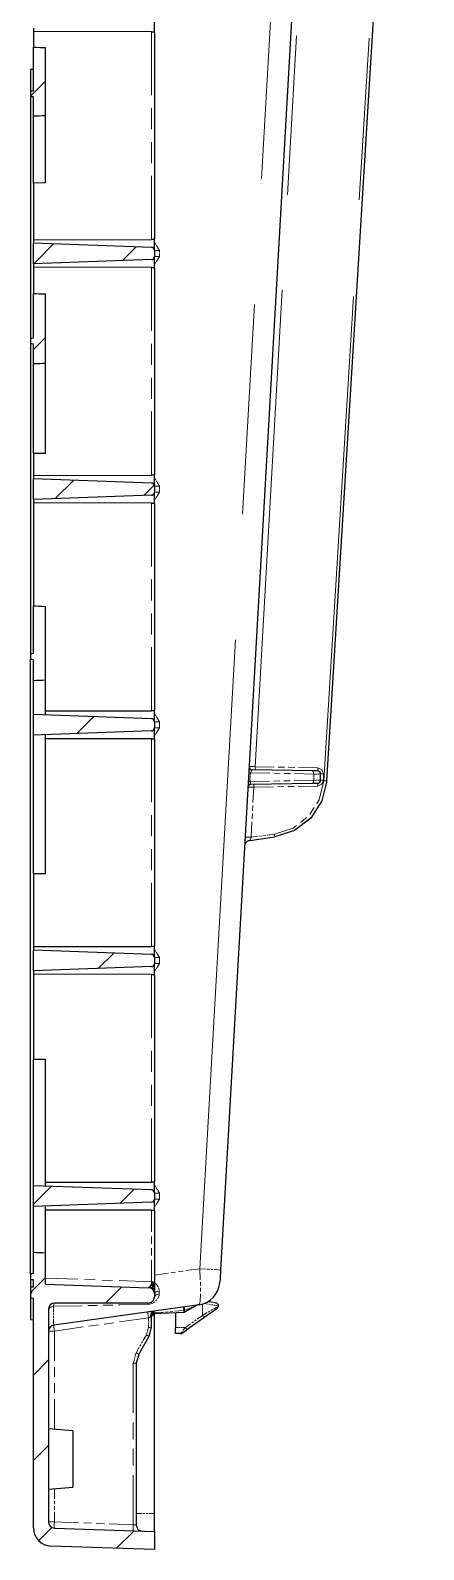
# Model space of a CAD drawing. Header units: millimetres. Extents: x 0 to 1989, y -338 to 950.
# Drawn here: x 1720.9 to 1786, y 172.2 to 423.6 of the extents above; entities that cross this region are included whole.
import ezdxf

# ---------------------------------------------------------------- set-up
doc = ezdxf.new("R2010")
doc.units = ezdxf.units.MM
doc.layers.add('DETAIL', color=8, linetype='Continuous')
doc.layers.add('FINE', color=9, linetype='Continuous')

msp = doc.modelspace()

# ---------------------------------------------------------------- linework, layer by layer
at = {"layer": 'DETAIL', "lineweight": 25}
for p, q in [((1769.94, 299.44), (1785.96, 561.21)), ((1769.94, 299.44), (1785.96, 561.21)), ((1740.96, 423.41), (1721.44, 423.42)), ((1721.44, 423.42), (1721.44, 420.86)), ((1741.44, 423.26), (1741.44, 389.15)), ((1721.44, 413.57), (1721.44, 420.86)), ((1723.44, 409.55), (1723.44, 420.79)), ((1721.44, 417.15), (1720.94, 417.13)), ((1720.94, 413.54), (1720.94, 412.67)), ((1721.44, 409.47), (1721.44, 412.64)), ((1723.44, 398.39), (1721.44, 398.35)), ((1721.44, 398.35), (1721.44, 388.99)), ((1721.44, 388.99), (1740.96, 389)), ((1740.96, 387.72), (1721.44, 388.41)), ((1721.44, 385.01), (1721.44, 388.41)), ((1741.44, 387.22), (1741.44, 386.19)), ((1740.96, 385.69), (1721.44, 385.01)), ((1721.44, 384.42), (1721.44, 380.09)), ((1740.96, 384.41), (1721.44, 384.42)), ((1741.44, 384.26), (1741.44, 350.15)), ((1721.44, 372.67), (1721.44, 380.09)), ((1723.44, 368.56), (1723.44, 380.01)), ((1720.94, 372.64), (1720.94, 371.75)), ((1721.44, 368.48), (1721.44, 371.72)), ((1723.44, 353.61), (1721.44, 353.58)), ((1721.44, 349.99), (1740.96, 350)), ((1740.96, 348.72), (1721.44, 349.41)), ((1721.44, 346.01), (1721.44, 349.41)), ((1741.44, 348.22), (1741.44, 347.19)), ((1740.96, 346.69), (1721.44, 346.01)), ((1721.44, 345.42), (1721.44, 328.38)), ((1740.96, 345.41), (1721.44, 345.42)), ((1741.44, 345.26), (1741.44, 311.15)), ((1721.44, 320.54), (1721.44, 328.38)), ((1723.44, 316.13), (1723.44, 328.31)), ((1720.94, 320.51), (1720.94, 319.56)), ((1721.44, 316.05), (1721.44, 319.53)), ((1740.96, 309.72), (1721.44, 310.41)), ((1721.44, 307.01), (1721.44, 310.41)), ((1723.44, 311), (1740.96, 311)), ((1740.96, 307.69), (1721.44, 307.01)), ((1741.44, 309.22), (1741.44, 308.19)), ((1740.96, 306.41), (1723.44, 306.41)), ((1741.44, 306.26), (1741.44, 272.15)), ((1767.58, 301.09), (1757.6, 301.26)), ((1768.45, 301.07), (1767.58, 301.09)), ((1757.41, 298.86), (1767.58, 299.04)), ((1767.58, 299.04), (1768.45, 299.06)), ((1757.22, 289.57), (1761.35, 290.15)), ((1723.44, 284.04), (1721.44, 284.03)), ((1721.44, 284.03), (1721.44, 271.99)), ((1721.44, 271.99), (1740.96, 272)), ((1740.96, 270.72), (1721.44, 271.41)), ((1721.44, 268.01), (1721.44, 271.41)), ((1741.44, 270.22), (1741.44, 269.19)), ((1740.96, 268.69), (1721.44, 268.01)), ((1721.44, 267.42), (1721.44, 253.38)), ((1740.96, 267.41), (1721.44, 267.42)), ((1741.44, 267.26), (1741.44, 233.15)), ((1721.44, 253.38), (1723.44, 253.37)), ((1740.96, 231.72), (1721.44, 232.41)), ((1721.44, 229.01), (1721.44, 232.41)), ((1723.44, 233), (1740.96, 233)), ((1740.96, 229.69), (1721.44, 229.01)), ((1741.44, 231.22), (1741.44, 230.19)), ((1740.96, 228.41), (1723.44, 228.41)), ((1741.44, 228.26), (1741.44, 216.53)), ((1721.44, 217.88), (1721.44, 221.36)), ((1723.44, 216.14), (1723.44, 221.28)), ((1720.94, 217.85), (1720.94, 216.9)), ((1721.44, 215.69), (1721.44, 216.87)), ((1720.94, 215.67), (1720.94, 214.78)), ((1720.94, 214.75), (1720.94, 213.87)), ((1721.44, 175.8), (1721.44, 213.84)), ((1723.44, 216.14), (1740.48, 215.55)), ((1741.44, 214.55), (1741.44, 214.01)), ((1723.94, 212.01), (1723.94, 176.78)), ((1748.83, 212.74), (1724.81, 209.37)), ((1740.44, 213.01), (1724.94, 213.01)), ((1741.44, 178.21), (1741.44, 211.22)), ((1744.94, 211.39), (1744.94, 208.95)), ((1748.43, 212.61), (1746.55, 211.53)), ((1752.02, 212.58), (1752.02, 212.49)), ((1720.94, 210.29), (1721.44, 210.26)), ((1740.94, 208.98), (1740.54, 207.48)), ((1749.62, 210.55), (1746.8, 208.57)), ((1746.07, 208.06), (1746.8, 208.57)), ((1738.44, 203.04), (1738.44, 176.28)), ((1727.94, 191.86), (1723.94, 192.21)), ((1723.94, 182.21), (1727.94, 182.56)), ((1724.91, 175.78), (1741.44, 175.21)), ((1741.44, 175.21), (1741.44, 172.21)), ((1741.44, 172.21), (1724.34, 172.8))]:
    msp.add_line(p, q, dxfattribs=at)
for points in [[(1771.68, 558.37), (1752.38, 218.48), (1752.3, 217.06), (1752.27, 216.48)], [(1741.44, 423.26), (1741.44, 423.94), (1741.44, 425.19)], [(1721.44, 424.01), (1721.44, 423.69), (1721.44, 423.42)], [(1740.96, 423.41), (1741.12, 423.4), (1741.25, 423.37), (1741.36, 423.33), (1741.43, 423.29), (1741.44, 423.26)], [(1721.44, 420.86), (1721.97, 420.84), (1722.49, 420.82), (1722.97, 420.8), (1723.44, 420.79)], [(1720.94, 417.13), (1720.94, 416.24), (1720.94, 413.59)], [(1721.44, 413.57), (1721.19, 413.56), (1720.94, 413.54)], [(1720.94, 412.67), (1720.94, 408.9), (1720.94, 403.87), (1720.94, 397.64), (1720.94, 390.29), (1720.94, 381.92), (1720.94, 372.64)], [(1721.44, 412.64), (1721.19, 412.65), (1720.94, 412.67)], [(1721.44, 409.47), (1721.91, 409.49), (1722.38, 409.51), (1722.91, 409.53), (1723.44, 409.55)], [(1721.44, 398.35), (1721.44, 404.8), (1721.44, 409.47)], [(1723.44, 398.39), (1723.44, 404.86), (1723.44, 409.55)], [(1721.44, 388.99), (1721.44, 388.72), (1721.44, 388.41)], [(1741.44, 389.15), (1741.42, 389.11), (1741.33, 389.07), (1741.2, 389.02), (1741.04, 389), (1740.96, 389)], [(1741.44, 387.22), (1741.44, 388.47), (1741.44, 389.15)], [(1721.44, 385.01), (1721.44, 384.69), (1721.44, 384.42)], [(1741.44, 384.26), (1741.44, 384.94), (1741.44, 386.19)], [(1740.96, 384.41), (1741.12, 384.4), (1741.25, 384.37), (1741.36, 384.33), (1741.43, 384.29), (1741.44, 384.26)], [(1721.44, 380.09), (1721.91, 380.07), (1722.37, 380.05), (1722.91, 380.03), (1723.44, 380.01)], [(1721.44, 372.67), (1721.19, 372.65), (1720.94, 372.64)], [(1720.94, 371.75), (1720.94, 368.19), (1720.94, 363.68), (1720.94, 358.27), (1720.94, 352.03), (1720.94, 345.04), (1720.94, 337.39), (1720.94, 329.18), (1720.94, 320.52)], [(1721.44, 371.72), (1721.19, 371.73), (1720.94, 371.75)], [(1721.44, 368.48), (1721.99, 368.5), (1722.53, 368.52), (1722.99, 368.54), (1723.44, 368.56)], [(1721.44, 353.58), (1721.44, 359.58), (1721.44, 364.57), (1721.44, 368.48)], [(1723.44, 353.61), (1723.44, 359.63), (1723.44, 364.64), (1723.44, 368.56)], [(1721.44, 353.58), (1721.44, 349.99), (1721.44, 349.72), (1721.44, 349.41)], [(1741.44, 350.15), (1741.42, 350.11), (1741.33, 350.07), (1741.2, 350.02), (1741.04, 350), (1740.96, 350)], [(1741.44, 348.22), (1741.44, 349.47), (1741.44, 350.15)], [(1741.44, 345.26), (1741.44, 345.94), (1741.44, 347.19)], [(1721.44, 346.01), (1721.44, 345.69), (1721.44, 345.42)], [(1740.96, 345.41), (1741.12, 345.4), (1741.25, 345.37), (1741.36, 345.33), (1741.43, 345.29), (1741.44, 345.26)], [(1721.44, 328.38), (1721.89, 328.37), (1722.34, 328.35), (1722.89, 328.33), (1723.44, 328.31)], [(1720.94, 320.51), (1721.19, 320.53), (1721.44, 320.54)], [(1720.94, 217.85), (1720.94, 221.96), (1720.94, 226.92), (1720.94, 232.65), (1720.94, 239.04), (1720.94, 245.97), (1720.94, 253.31), (1720.94, 260.94), (1720.94, 268.71), (1720.94, 276.48), (1720.94, 284.11), (1720.94, 291.45), (1720.94, 298.38), (1720.94, 304.77), (1720.94, 310.49), (1720.94, 315.46), (1720.94, 319.56)], [(1720.94, 319.56), (1721.19, 319.55), (1721.44, 319.53)], [(1721.44, 316.05), (1721.93, 316.07), (1722.41, 316.09), (1722.93, 316.11), (1723.44, 316.13)], [(1721.44, 310.41), (1721.44, 313.41), (1721.44, 316.05)], [(1723.44, 310.34), (1723.44, 313.42), (1723.44, 316.13)], [(1741.44, 311.15), (1741.42, 311.11), (1741.33, 311.07), (1741.2, 311.02), (1741.04, 311), (1740.96, 311)], [(1741.44, 309.22), (1741.44, 310.47), (1741.44, 311.15)], [(1721.44, 284.03), (1721.44, 292.4), (1721.44, 300.13), (1721.44, 307.01)], [(1723.44, 284.04), (1723.44, 292.43), (1723.44, 300.18), (1723.44, 307.08)], [(1741.44, 306.26), (1741.44, 306.94), (1741.44, 308.19)], [(1740.96, 306.41), (1741.12, 306.4), (1741.25, 306.37), (1741.36, 306.33), (1741.43, 306.29), (1741.44, 306.26)], [(1769.94, 299.44), (1769.16, 296.13), (1767.3, 293.27), (1764.6, 291.2), (1761.35, 290.15)], [(1757.22, 289.57), (1756.98, 289.51), (1756.77, 289.38)], [(1721.44, 271.99), (1721.44, 271.72), (1721.44, 271.41)], [(1741.44, 272.15), (1741.42, 272.11), (1741.33, 272.07), (1741.2, 272.02), (1741.04, 272), (1740.96, 272)], [(1741.44, 270.22), (1741.44, 271.47), (1741.44, 272.15)], [(1741.44, 267.26), (1741.44, 267.94), (1741.44, 269.19)], [(1721.44, 268.01), (1721.44, 267.69), (1721.44, 267.42)], [(1740.96, 267.41), (1741.12, 267.4), (1741.25, 267.37), (1741.36, 267.33), (1741.43, 267.29), (1741.44, 267.26)], [(1721.44, 232.41), (1721.44, 238.8), (1721.44, 245.84), (1721.44, 253.38)], [(1723.44, 232.34), (1723.44, 238.74), (1723.44, 245.81), (1723.44, 253.37)], [(1741.44, 233.15), (1741.42, 233.11), (1741.33, 233.07), (1741.2, 233.02), (1741.04, 233), (1740.96, 233)], [(1741.44, 231.22), (1741.44, 232.47), (1741.44, 233.15)], [(1721.44, 221.36), (1721.44, 224.88), (1721.44, 229.01)], [(1723.44, 221.28), (1723.44, 224.86), (1723.44, 229.08)], [(1741.44, 228.26), (1741.44, 228.94), (1741.44, 230.19)], [(1740.96, 228.41), (1741.07, 228.41), (1741.21, 228.39), (1741.33, 228.35), (1741.41, 228.3), (1741.44, 228.26)], [(1723.44, 221.28), (1722.95, 221.3), (1722.46, 221.32), (1721.95, 221.34), (1721.44, 221.36)], [(1721.44, 217.88), (1721.19, 217.87), (1720.94, 217.85)], [(1721.44, 216.87), (1721.19, 216.88), (1720.94, 216.9)], [(1720.94, 216.85), (1720.94, 216.24), (1720.94, 215.67)], [(1740.96, 216.53), (1740.95, 216.29), (1740.89, 216.07), (1740.73, 215.79), (1740.61, 215.65), (1740.56, 215.62), (1740.56, 215.62), (1740.56, 215.62), (1740.56, 215.61), (1740.55, 215.6), (1740.51, 215.57)], [(1741.2, 216.53), (1741.19, 216.24), (1741.16, 215.99), (1741.11, 215.8), (1741.06, 215.65), (1741.02, 215.55), (1740.99, 215.48), (1740.96, 215.43), (1740.95, 215.41)], [(1741.38, 216.53), (1741.38, 216.19), (1741.37, 215.87), (1741.36, 215.63), (1741.35, 215.41), (1741.34, 215.26), (1741.33, 215.15), (1741.32, 215.06), (1741.32, 215.03)], [(1741.44, 216.53), (1741.44, 215.81), (1741.44, 215.22), (1741.44, 214.93), (1741.44, 214.72), (1741.44, 214.59), (1741.44, 214.55)], [(1720.94, 215.67), (1721.19, 215.68), (1721.44, 215.69)], [(1720.94, 214.78), (1720.94, 214.76), (1720.94, 214.75)], [(1720.94, 214.78), (1721.08, 214.77), (1721.22, 214.76)], [(1720.94, 214.75), (1721.08, 214.75), (1721.22, 214.76)], [(1720.94, 213.87), (1721.19, 213.86), (1721.44, 213.84)], [(1720.94, 213.82), (1720.94, 211.17), (1720.94, 210.29)], [(1740.62, 215.67), (1740.8, 215.64), (1740.96, 215.59), (1741.12, 215.49), (1741.26, 215.38), (1741.39, 215.16), (1741.44, 214.91)], [(1740.85, 215.96), (1741.28, 215.84), (1741.44, 215.6)], [(1741.39, 211.55), (1741.39, 211.55), (1741.39, 211.54), (1741.38, 211.54), (1741.38, 211.54), (1741.38, 211.54), (1741.38, 211.54), (1741.37, 211.54), (1741.36, 211.53), (1741.36, 211.53), (1741.35, 211.52), (1741.33, 211.51), (1741.31, 211.5), (1741.29, 211.48), (1741.26, 211.46), (1741.22, 211.43), (1741.16, 211.39), (1741.1, 211.35), (1741.03, 211.31), (1740.96, 211.26), (1740.93, 211.24), (1740.9, 211.21), (1740.88, 211.2), (1740.87, 211.19), (1740.86, 211.19), (1740.86, 211.18), (1740.85, 211.18), (1740.85, 211.18), (1740.85, 211.18), (1740.85, 211.18)], [(1746.32, 211.46), (1741.42, 211.21), (1740.94, 210.71), (1740.94, 208.98)], [(1740.95, 210.97), (1740.95, 210.97), (1740.95, 210.98), (1740.95, 210.98), (1740.95, 210.98), (1740.95, 210.98), (1740.95, 210.98), (1740.95, 210.99), (1740.95, 210.99), (1740.95, 211), (1740.96, 211.01), (1740.96, 211.02), (1740.96, 211.03), (1740.97, 211.06), (1740.98, 211.08), (1740.99, 211.12), (1741, 211.16), (1741.02, 211.23), (1741.04, 211.3), (1741.08, 211.41), (1741.12, 211.51), (1741.22, 211.63), (1741.35, 211.69)], [(1741.36, 211.66), (1741.36, 211.66), (1741.36, 211.66), (1741.36, 211.65), (1741.36, 211.65), (1741.35, 211.65), (1741.35, 211.65), (1741.35, 211.65), (1741.34, 211.65), (1741.33, 211.64), (1741.32, 211.64), (1741.31, 211.63), (1741.29, 211.62), (1741.27, 211.61), (1741.24, 211.6), (1741.2, 211.59), (1741.16, 211.57), (1741.11, 211.56), (1741.1, 211.55), (1741.08, 211.54), (1741.07, 211.54), (1741.06, 211.54), (1741.05, 211.54), (1741.05, 211.53), (1741.05, 211.53), (1741.05, 211.53), (1741.05, 211.53)], [(1741.16, 211.2), (1741.17, 211.21), (1741.17, 211.21), (1741.17, 211.21), (1741.17, 211.21), (1741.17, 211.21), (1741.17, 211.22), (1741.17, 211.22), (1741.17, 211.22), (1741.17, 211.23), (1741.17, 211.24), (1741.18, 211.26), (1741.18, 211.27), (1741.19, 211.3), (1741.19, 211.32), (1741.2, 211.37), (1741.21, 211.41), (1741.23, 211.49), (1741.25, 211.56), (1741.29, 211.65), (1741.35, 211.69)], [(1751.81, 212.09), (1751.53, 211.88), (1750.73, 211.33), (1749.62, 210.55)], [(1750.36, 213.29), (1751.27, 213.13), (1751.61, 213.07)], [(1745.79, 207.97), (1744.94, 207.96), (1744.94, 208.25), (1744.94, 208.95)], [(1740.54, 207.48), (1738.85, 204.54), (1738.44, 203.04)], [(1727.94, 191.86), (1727.94, 191.23), (1727.94, 189.53), (1727.94, 187.21), (1727.94, 184.88), (1727.94, 183.18), (1727.94, 182.56)], [(1741.44, 175.21), (1741.44, 176.09), (1741.44, 178.21)]]:
    msp.add_lwpolyline(points, dxfattribs=at)
for points in [[(1741.44, 387.22, 0.403979), (1740.96, 387.72)], [(1740.96, 385.69, 0.403982), (1741.44, 386.19)], [(1741.44, 348.22, 0.40401), (1740.96, 348.72)], [(1740.96, 346.69, 0.403982), (1741.44, 347.19)], [(1741.44, 309.22, 0.40401), (1740.96, 309.72)], [(1740.96, 307.69, 0.403982), (1741.44, 308.19)], [(1757.11, 301.79, 0.42555), (1757.6, 301.26)], [(1768.94, 299.56), (1768.94, 300.57, 0.409071), (1768.45, 301.07)], [(1768.45, 299.06, 0.408922), (1768.94, 299.56)], [(1757.41, 298.86, 0.392527), (1756.92, 298.39)], [(1756.77, 289.39, 0.223264), (1756.36, 288.64)], [(1741.44, 270.22, 0.40401), (1740.96, 270.72)], [(1740.96, 268.69, 0.404099), (1741.44, 269.19)], [(1741.44, 231.22, 0.40401), (1740.96, 231.72)], [(1740.96, 229.69, 0.404099), (1741.44, 230.19)], [(1748.83, 212.74, 0.357824), (1752.27, 216.48)], [(1740.44, 213.01, 0.414277), (1741.44, 214.01)], [(1741.44, 214.55, 0.403979), (1740.48, 215.55)], [(1724.94, 213.01, 0.414151), (1723.94, 212.01)], [(1746.32, 211.46, 0.118284), (1746.55, 211.53)], [(1748.79, 212.74, 0.096196), (1748.43, 212.61)], [(1752.02, 212.58, 0.364112), (1751.61, 213.07)], [(1751.81, 212.09, 0.244109), (1752.02, 212.49)], [(1724.81, 209.37, 0.373865), (1723.94, 208.38)], [(1745.79, 207.97, 0.149614), (1746.07, 208.06)], [(1723.94, 176.78, 0.404107), (1724.91, 175.78)], [(1738.44, 176.28, 0.404075), (1739.41, 175.28)], [(1721.44, 175.8, 0.404054), (1724.34, 172.8)]]:
    msp.add_lwpolyline(points, format="xyb", dxfattribs=at)
at = {"layer": 'FINE', "lineweight": 9}
for p, q in [((1759.18, 399.06), (1761.15, 433.74)), ((1740.96, 412.88), (1740.96, 423.41)), ((1764.96, 422.7), (1763.46, 396.41)), ((1775.33, 395.61), (1776.97, 422.32)), ((1720.94, 412.73), (1723.44, 415.23)), ((1740.96, 407.26), (1740.96, 410.77)), ((1740.96, 401.64), (1740.96, 405.15)), ((1740.96, 389), (1740.96, 399.53)), ((1721.51, 385.01), (1724.79, 388.29)), ((1736.16, 385.52), (1738.45, 387.81)), ((1741.44, 388.58), (1741.71, 388.17)), ((1741.76, 388.08), (1741.85, 387.94)), ((1741.76, 387.22), (1741.85, 387.22)), ((1741.9, 387.86), (1741.99, 387.72)), ((1741.9, 387.22), (1741.99, 387.22)), ((1742.04, 387.64), (1742.31, 387.22)), ((1742.04, 387.22), (1742.31, 387.22)), ((1742.31, 387.22), (1742.31, 386.91)), ((1741.71, 385.25), (1741.44, 384.83)), ((1741.76, 386.19), (1741.85, 386.19)), ((1741.85, 385.47), (1741.76, 385.33)), ((1741.9, 386.19), (1741.99, 386.19)), ((1741.99, 385.69), (1741.9, 385.55)), ((1742.04, 386.19), (1742.31, 386.19)), ((1742.31, 386.19), (1742.04, 385.77)), ((1742.31, 386.84), (1742.31, 386.74)), ((1742.31, 386.67), (1742.31, 386.57)), ((1742.31, 386.51), (1742.31, 386.19)), ((1740.96, 373.88), (1740.96, 384.41)), ((1756.03, 343.56), (1758, 378.25)), ((1769.45, 299.46), (1774.35, 379.58)), ((1721.44, 370.8), (1723.44, 372.8)), ((1740.96, 368.26), (1740.96, 371.77)), ((1740.96, 362.64), (1740.96, 366.15)), ((1740.96, 350), (1740.96, 360.53)), ((1741.44, 349.58), (1741.71, 349.17)), ((1725.06, 346.13), (1728.1, 349.17)), ((1739.71, 346.65), (1741.43, 348.36)), ((1741.76, 349.08), (1741.85, 348.94)), ((1741.85, 348.22), (1741.76, 348.22)), ((1741.85, 347.19), (1741.76, 347.19)), ((1741.9, 348.86), (1741.99, 348.72)), ((1741.99, 348.22), (1741.9, 348.22)), ((1741.99, 347.19), (1741.9, 347.19)), ((1742.04, 348.64), (1742.31, 348.22)), ((1742.31, 348.22), (1742.04, 348.22)), ((1742.31, 347.19), (1742.04, 347.19)), ((1742.31, 347.19), (1742.04, 346.77)), ((1742.31, 348.22), (1742.31, 347.91)), ((1742.31, 347.84), (1742.31, 347.74)), ((1742.31, 347.68), (1742.31, 347.57)), ((1742.31, 347.51), (1742.31, 347.19)), ((1740.96, 334.88), (1740.96, 345.41)), ((1741.71, 346.25), (1741.44, 345.83)), ((1741.85, 346.47), (1741.76, 346.33)), ((1741.99, 346.69), (1741.9, 346.55)), ((1740.96, 329.26), (1740.96, 332.77)), ((1740.96, 323.64), (1740.96, 327.15)), ((1748.94, 218.7), (1754.85, 322.75)), ((1740.96, 311), (1740.96, 321.53)), ((1723.34, 316.12), (1723.44, 316.23)), ((1728.61, 307.26), (1731.41, 310.06)), ((1741.44, 310.58), (1741.71, 310.17)), ((1741.76, 310.08), (1741.85, 309.94)), ((1741.9, 309.86), (1741.99, 309.72)), ((1742.04, 309.64), (1742.31, 309.22)), ((1741.71, 307.25), (1741.44, 306.83)), ((1741.85, 309.22), (1741.76, 309.22)), ((1741.85, 308.19), (1741.76, 308.19)), ((1741.85, 307.47), (1741.76, 307.33)), ((1741.99, 309.22), (1741.9, 309.22)), ((1741.99, 308.19), (1741.9, 308.19)), ((1741.99, 307.69), (1741.9, 307.55)), ((1742.31, 309.22), (1742.04, 309.22)), ((1742.31, 308.19), (1742.04, 308.19)), ((1742.31, 308.19), (1742.04, 307.77)), ((1742.31, 309.22), (1742.31, 308.91)), ((1742.31, 308.84), (1742.31, 308.74)), ((1742.31, 308.68), (1742.31, 308.57)), ((1742.31, 308.51), (1742.31, 308.19)), ((1740.96, 295.88), (1740.96, 306.41)), ((1757.47, 301.79), (1757.57, 301.79)), ((1757.63, 301.79), (1757.73, 301.78)), ((1757.79, 301.78), (1758.09, 301.77)), ((1758.09, 301.77), (1758.09, 301.61)), ((1761.9, 301.71), (1762.95, 301.69)), ((1757.11, 299.33), (1757.08, 299.33)), ((1757.15, 299.33), (1757.12, 299.33)), ((1757.19, 300.75), (1757.16, 300.75)), ((1757.26, 299.33), (1757.17, 299.33)), ((1757.23, 300.75), (1757.2, 300.75)), ((1757.34, 300.74), (1757.25, 300.75)), ((1757.28, 299.76), (1757.26, 299.33)), ((1760.48, 299.39), (1757.26, 299.33)), ((1757.26, 299.33), (1757.3, 299.19)), ((1757.3, 299.99), (1757.29, 299.85)), ((1757.31, 300.22), (1757.3, 300.08)), ((1757.34, 300.74), (1757.31, 300.31)), ((1757.42, 300.9), (1757.34, 300.74)), ((1757.34, 300.74), (1760.54, 300.69)), ((1757.46, 300.99), (1757.43, 300.93)), ((1757.5, 301.07), (1757.48, 301.02)), ((1757.6, 301.26), (1757.52, 301.1)), ((1758.09, 301.58), (1758.09, 301.53)), ((1758.09, 301.5), (1758.09, 301.44)), ((1762.2, 299.42), (1761.13, 299.4)), ((1761.18, 300.68), (1762.24, 300.66)), ((1763.92, 299.45), (1762.84, 299.43)), ((1762.88, 300.65), (1763.95, 300.63)), ((1763.59, 301.68), (1764.65, 301.66)), ((1767.79, 299.51), (1764.56, 299.46)), ((1764.59, 300.62), (1767.79, 300.56)), ((1765.28, 301.65), (1768.45, 301.59)), ((1767.71, 300.96), (1767.58, 301.09)), ((1767.74, 300.87), (1767.73, 300.93)), ((1767.73, 299.18), (1767.74, 299.23)), ((1767.74, 299.26), (1767.75, 299.32)), ((1767.76, 300.78), (1767.75, 300.84)), ((1767.79, 300.56), (1767.76, 300.74)), ((1767.76, 299.35), (1767.79, 299.51)), ((1767.79, 300.56), (1767.79, 300.24)), ((1767.79, 300.56), (1768.14, 300.56)), ((1767.79, 300.18), (1767.79, 300.07)), ((1767.79, 300), (1767.79, 299.9)), ((1767.79, 299.83), (1767.79, 299.51)), ((1768.14, 299.52), (1767.79, 299.51)), ((1768.21, 300.56), (1768.33, 300.56)), ((1768.33, 299.53), (1768.21, 299.52)), ((1768.4, 300.56), (1768.52, 300.56)), ((1768.52, 299.53), (1768.4, 299.53)), ((1768.45, 301.59), (1768.88, 301.41)), ((1768.45, 301.59), (1768.45, 301.43)), ((1768.45, 301.4), (1768.45, 301.35)), ((1768.45, 301.32), (1768.45, 301.26)), ((1768.96, 301.37), (1769.1, 301.31)), ((1769.17, 300.59), (1769.12, 300.59)), ((1769.17, 299.57), (1769.12, 299.57)), ((1769.16, 301.25), (1769.22, 301.11)), ((1769.25, 300.59), (1769.2, 300.59)), ((1769.25, 299.57), (1769.2, 299.57)), ((1769.26, 301.02), (1769.43, 300.59)), ((1769.43, 299.57), (1769.26, 299.15)), ((1769.43, 300.59), (1769.28, 300.59)), ((1769.43, 299.57), (1769.28, 299.57)), ((1769.43, 300.59), (1769.43, 300.28)), ((1769.43, 300.22), (1769.43, 300.11)), ((1769.43, 300.05), (1769.43, 299.95)), ((1769.43, 299.89), (1769.43, 299.57)), ((1769.6, 299.45), (1769.45, 299.46)), ((1769.68, 299.45), (1769.63, 299.45)), ((1769.76, 299.44), (1769.71, 299.45)), ((1757.38, 298.4), (1757.28, 298.4)), ((1757.31, 299.16), (1757.33, 299.11)), ((1757.34, 299.08), (1757.35, 299.03)), ((1757.36, 299.01), (1757.41, 298.86)), ((1757.54, 298.39), (1757.44, 298.4)), ((1757.9, 298.39), (1757.6, 298.39)), ((1757.9, 298.65), (1757.9, 298.7)), ((1757.9, 298.57), (1757.9, 298.62)), ((1757.9, 298.39), (1757.9, 298.54)), ((1762.85, 298.48), (1761.78, 298.46)), ((1764.57, 298.51), (1763.5, 298.49)), ((1768.45, 298.57), (1765.22, 298.52)), ((1767.58, 299.04), (1767.7, 299.16)), ((1768.45, 298.83), (1768.45, 298.88)), ((1768.45, 298.75), (1768.45, 298.8)), ((1768.88, 298.76), (1768.45, 298.57)), ((1768.45, 298.57), (1768.45, 298.72)), ((1769.1, 298.86), (1768.96, 298.79)), ((1769.22, 299.06), (1769.16, 298.92)), ((1757.73, 295.34), (1757.68, 294.49)), ((1767.16, 293.92), (1767.88, 295.03)), ((1740.96, 290.26), (1740.96, 293.77)), ((1757.65, 293.98), (1757.6, 293.14)), ((1765.58, 292.55), (1766.63, 293.35)), ((1756.91, 290.11), (1756.81, 290.11)), ((1757.07, 290.1), (1756.97, 290.1)), ((1757.43, 290.09), (1757.13, 290.1)), ((1757.28, 289.73), (1757.22, 289.57)), ((1757.32, 289.81), (1757.3, 289.76)), ((1757.35, 289.9), (1757.33, 289.84)), ((1757.43, 290.09), (1757.36, 289.93)), ((1758.85, 290.29), (1759.24, 290.34)), ((1759.48, 290.37), (1759.87, 290.43)), ((1760.11, 290.46), (1761.29, 290.63)), ((1761.31, 290.48), (1761.29, 290.63)), ((1761.32, 290.41), (1761.31, 290.46)), ((1761.33, 290.33), (1761.32, 290.38)), ((1740.96, 284.64), (1740.96, 288.15)), ((1740.96, 272), (1740.96, 282.53)), ((1741.44, 271.58), (1741.71, 271.17)), ((1732.16, 268.38), (1734.72, 270.94)), ((1741.76, 271.08), (1741.85, 270.94)), ((1741.85, 270.22), (1741.76, 270.22)), ((1741.85, 269.19), (1741.76, 269.19)), ((1741.9, 270.86), (1741.99, 270.72)), ((1741.99, 270.22), (1741.9, 270.22)), ((1741.99, 269.19), (1741.9, 269.19)), ((1742.04, 270.64), (1742.31, 270.22)), ((1742.31, 270.22), (1742.04, 270.22)), ((1742.31, 269.19), (1742.04, 269.19)), ((1742.31, 269.19), (1742.04, 268.77)), ((1742.31, 270.22), (1742.31, 269.91)), ((1742.31, 269.84), (1742.31, 269.74)), ((1742.31, 269.68), (1742.31, 269.57)), ((1742.31, 269.51), (1742.31, 269.19)), ((1740.96, 256.88), (1740.96, 267.41)), ((1741.71, 268.25), (1741.44, 267.83)), ((1741.85, 268.47), (1741.76, 268.33)), ((1741.99, 268.69), (1741.9, 268.55)), ((1740.96, 251.26), (1740.96, 254.77)), ((1740.96, 245.64), (1740.96, 249.15)), ((1740.96, 233), (1740.96, 243.53)), ((1721.44, 229.38), (1724.37, 232.3)), ((1735.71, 229.51), (1738.03, 231.83)), ((1741.44, 232.58), (1741.71, 232.17)), ((1741.76, 232.08), (1741.85, 231.94)), ((1741.9, 231.86), (1741.99, 231.72)), ((1742.04, 231.64), (1742.31, 231.22)), ((1741.71, 229.25), (1741.44, 228.83)), ((1741.85, 231.22), (1741.76, 231.22)), ((1741.85, 230.19), (1741.76, 230.19)), ((1741.85, 229.47), (1741.76, 229.33)), ((1741.99, 231.22), (1741.9, 231.22)), ((1741.99, 230.19), (1741.9, 230.19)), ((1741.99, 229.69), (1741.9, 229.55)), ((1742.31, 231.22), (1742.04, 231.22)), ((1742.31, 230.19), (1742.04, 230.19)), ((1742.31, 230.19), (1742.04, 229.77)), ((1742.31, 231.22), (1742.31, 230.91)), ((1742.31, 230.84), (1742.31, 230.74)), ((1742.31, 230.68), (1742.31, 230.57)), ((1742.31, 230.51), (1742.31, 230.19)), ((1740.96, 224.78), (1740.96, 228.41)), ((1740.96, 222.83), (1740.96, 224.05)), ((1740.96, 220.89), (1740.96, 222.11)), ((1720.98, 214.77), (1723.44, 217.24)), ((1723.44, 217.14), (1728.81, 216.95)), ((1729.88, 216.91), (1731.67, 216.85)), ((1732.74, 216.81), (1734.53, 216.75)), ((1740.96, 216.53), (1741.11, 216.53)), ((1741.22, 216.53), (1741.27, 216.53)), ((1741.44, 217.65), (1743.74, 217.97)), ((1744.2, 218.04), (1744.96, 218.14)), ((1745.42, 218.21), (1746.19, 218.31)), ((1746.65, 218.38), (1748.94, 218.7)), ((1749.04, 216.87), (1748.94, 218.7)), ((1748.94, 218.7), (1749.99, 218.64)), ((1750.2, 218.62), (1750.56, 218.6)), ((1750.77, 218.59), (1751.12, 218.57)), ((1733.36, 213.01), (1736.05, 215.7)), ((1741.63, 214.78), (1741.44, 214.55)), ((1741.62, 214.27), (1741.44, 214.01)), ((1741.9, 214.43), (1741.8, 214.39)), ((1741.91, 214.91), (1741.81, 214.88)), ((1741.89, 215.95), (1741.99, 215.81)), ((1742.25, 214.54), (1741.96, 214.45)), ((1742.26, 215), (1741.97, 214.92)), ((1742.16, 215.49), (1742.26, 215)), ((1742.26, 214.68), (1742.25, 214.54)), ((1742.26, 215), (1742.26, 214.86)), ((1742.26, 214.83), (1742.26, 214.78)), ((1742.26, 214.76), (1742.26, 214.71)), ((1749.08, 214.91), (1749.07, 215.52)), ((1724.13, 212.25), (1723.94, 212.01)), ((1724.41, 212.38), (1724.31, 212.35)), ((1724.76, 212.48), (1724.47, 212.39)), ((1724.76, 212.48), (1724.75, 211.52)), ((1724.75, 211.33), (1724.75, 211.02)), ((1724.76, 212.48), (1724.79, 212.65)), ((1729.5, 212.57), (1724.76, 212.48)), ((1724.8, 212.68), (1724.81, 212.74)), ((1724.82, 212.78), (1724.83, 212.84)), ((1724.84, 212.87), (1724.94, 213.01)), ((1734.56, 212.67), (1732.98, 212.64)), ((1740.25, 212.79), (1740.3, 212.87)), ((1740.31, 212.89), (1740.32, 212.91)), ((1740.36, 212.96), (1740.44, 213.01)), ((1740.89, 211.27), (1740.85, 211.15)), ((1741.38, 211.58), (1741.39, 211.54)), ((1741.4, 211.47), (1741.42, 211.37)), ((1742.92, 211.49), (1741.42, 211.37)), ((1741.42, 211.32), (1741.42, 211.37)), ((1741.42, 211.29), (1741.42, 211.31)), ((1741.42, 211.27), (1741.42, 211.28)), ((1741.87, 213.56), (1741.66, 213.34)), ((1743.72, 211.56), (1743.22, 211.52)), ((1744.52, 211.62), (1744.02, 211.58)), ((1746.27, 212.16), (1746.28, 212.09)), ((1746.28, 212.06), (1746.29, 212)), ((1746.3, 211.96), (1746.32, 211.77)), ((1746.35, 211.78), (1746.32, 211.77)), ((1746.33, 211.63), (1746.33, 211.66)), ((1746.33, 211.58), (1746.33, 211.61)), ((1746.37, 211.78), (1746.36, 211.78)), ((1746.38, 211.78), (1746.37, 211.78)), ((1746.42, 211.78), (1746.39, 211.78)), ((1746.42, 212.09), (1746.42, 212.02)), ((1746.42, 211.98), (1746.42, 211.78)), ((1746.51, 212.42), (1746.43, 212.24)), ((1746.43, 212.2), (1746.43, 212.13)), ((1746.47, 211.69), (1746.48, 211.67)), ((1746.49, 211.65), (1746.5, 211.62)), ((1747.36, 212.17), (1747.16, 212.09)), ((1747.69, 212.31), (1747.49, 212.22)), ((1749.39, 212.28), (1749.39, 212.87)), ((1749.39, 211.97), (1749.39, 212.16)), ((1749.39, 211.66), (1749.39, 211.85)), ((1749.39, 210.96), (1750.2, 211.43)), ((1750.34, 212.82), (1749.6, 212.93)), ((1750.36, 211.52), (1750.63, 211.68)), ((1750.74, 212.77), (1750.49, 212.8)), ((1750.79, 211.77), (1751.06, 211.93)), ((1751.13, 212.71), (1750.89, 212.74)), ((1724.83, 209), (1724.84, 208.9)), ((1724.85, 208.84), (1724.86, 208.74)), ((1724.87, 208.68), (1724.91, 208.38)), ((1729.67, 209.05), (1724.91, 208.38)), ((1732.21, 209.4), (1730.62, 209.18)), ((1734.75, 209.76), (1733.16, 209.54)), ((1740.46, 210.56), (1735.7, 209.89)), ((1740.36, 208.6), (1740.46, 208.98)), ((1740.38, 211.19), (1740.4, 211.09)), ((1740.4, 211.03), (1740.42, 210.93)), ((1740.42, 210.87), (1740.46, 210.56)), ((1740.57, 210.61), (1740.46, 210.56)), ((1740.46, 210.08), (1740.46, 210.56)), ((1740.46, 209.82), (1740.46, 209.98)), ((1740.46, 209.56), (1740.46, 209.72)), ((1740.46, 208.98), (1740.46, 209.47)), ((1740.61, 208.98), (1740.46, 208.98)), ((1740.62, 210.63), (1740.59, 210.62)), ((1740.68, 210.65), (1740.64, 210.64)), ((1740.69, 208.98), (1740.64, 208.98)), ((1740.77, 208.98), (1740.72, 208.98)), ((1740.84, 210.71), (1740.8, 210.71)), ((1740.87, 210.71), (1740.85, 210.71)), ((1740.89, 210.71), (1740.88, 210.71)), ((1741.03, 211.08), (1740.97, 211)), ((1741.14, 211.18), (1741.07, 211.12)), ((1744.94, 208.95), (1745.44, 208.96)), ((1745.54, 208.97), (1745.71, 208.97)), ((1745.81, 208.97), (1745.98, 208.97)), ((1746.08, 208.97), (1746.57, 208.98)), ((1746.57, 208.98), (1746.34, 208.67)), ((1746.57, 208.98), (1747.44, 209.59)), ((1746.65, 208.86), (1746.57, 208.98)), ((1746.69, 208.8), (1746.67, 208.84)), ((1746.73, 208.73), (1746.71, 208.77)), ((1747.61, 209.71), (1747.9, 209.91)), ((1748.07, 210.03), (1748.36, 210.23)), ((1749.47, 210.83), (1749.39, 210.96)), ((1749.51, 210.77), (1749.48, 210.81)), ((1749.55, 210.71), (1749.52, 210.75)), ((1724.3, 208.38), (1724.4, 208.38)), ((1724.46, 208.38), (1724.56, 208.38)), ((1724.61, 208.38), (1724.91, 208.38)), ((1724.91, 208.38), (1724.91, 203.4)), ((1739.05, 205.87), (1739.23, 206.17)), ((1739.33, 206.35), (1739.5, 206.65)), ((1739.61, 206.83), (1740.13, 207.73)), ((1740.13, 207.73), (1740.23, 208.11)), ((1740.13, 207.73), (1740.26, 207.66)), ((1740.25, 208.19), (1740.28, 208.32)), ((1740.28, 207.64), (1740.32, 207.61)), ((1740.3, 208.39), (1740.34, 208.52)), ((1740.35, 207.6), (1740.39, 207.57)), ((1746.05, 208.27), (1745.79, 207.97)), ((1746.17, 208.44), (1746.09, 208.33)), ((1746.3, 208.61), (1746.22, 208.5)), ((1738.13, 203.69), (1738.18, 203.86)), ((1738.21, 203.97), (1738.26, 204.15)), ((1738.29, 204.26), (1738.43, 204.79)), ((1738.43, 204.79), (1738.95, 205.69)), ((1738.43, 204.79), (1738.56, 204.72)), ((1738.58, 204.7), (1738.63, 204.68)), ((1738.65, 204.66), (1738.7, 204.64)), ((1721.44, 201.1), (1723.94, 203.6)), ((1724.91, 202.41), (1724.91, 200.75)), ((1737.96, 203.04), (1738.11, 203.58)), ((1737.96, 194.86), (1737.96, 203.04)), ((1737.96, 203.04), (1738.11, 203.04)), ((1738.14, 203.04), (1738.19, 203.04)), ((1738.22, 203.04), (1738.27, 203.04)), ((1724.91, 199.75), (1724.91, 198.09)), ((1724.91, 197.1), (1724.91, 192.12)), ((1737.96, 190.5), (1737.96, 193.23)), ((1721.44, 186.95), (1723.94, 189.45)), ((1737.96, 186.14), (1737.96, 188.87)), ((1737.96, 176.33), (1737.96, 184.51)), ((1724.91, 182.29), (1724.91, 180.61)), ((1724.91, 180.27), (1724.91, 179.71)), ((1724.91, 179.37), (1724.91, 178.81)), ((1724.3, 176.78), (1724.4, 176.78)), ((1724.46, 176.78), (1724.56, 176.78)), ((1724.61, 176.78), (1724.91, 176.78)), ((1724.9, 176.48), (1724.91, 176.78)), ((1724.9, 176.31), (1724.9, 176.42)), ((1724.9, 176.15), (1724.9, 176.25)), ((1729.7, 176.62), (1731.04, 176.57)), ((1731.84, 176.54), (1733.17, 176.5)), ((1733.97, 176.47), (1737.96, 176.33)), ((1737.96, 176.33), (1737.96, 176.02)), ((1737.96, 176.33), (1738.11, 176.31)), ((1738.14, 176.31), (1738.19, 176.3)), ((1738.22, 176.3), (1738.27, 176.3)), ((1738.3, 176.29), (1738.44, 176.28)), ((1739.36, 178.21), (1738.44, 178.21)), ((1739.85, 178.21), (1739.55, 178.21)), ((1740.34, 178.21), (1740.04, 178.21)), ((1741.44, 178.21), (1740.53, 178.21)), ((1722.32, 173.69), (1724.51, 175.88)), ((1735.2, 172.42), (1738.1, 175.32)), ((1737.95, 175.96), (1737.95, 175.86)), ((1737.95, 175.8), (1737.95, 175.7))]:
    msp.add_line(p, q, dxfattribs=at)
for points in [[(1741.44, 387.22), (1741.69, 387.22), (1741.71, 387.22)], [(1741.44, 386.19), (1741.69, 386.19), (1741.71, 386.19)], [(1762.57, 380.64), (1758.09, 301.77), (1761.26, 301.72)], [(1741.71, 348.22), (1741.69, 348.22), (1741.44, 348.22)], [(1741.71, 347.19), (1741.69, 347.19), (1741.44, 347.19)], [(1741.71, 309.22), (1741.69, 309.22), (1741.44, 309.22)], [(1741.71, 308.19), (1741.69, 308.19), (1741.44, 308.19)], [(1757.11, 301.79), (1757.4, 301.79), (1757.41, 301.79)], [(1757.06, 299.33), (1757.05, 299.33), (1756.97, 299.33)], [(1757.14, 300.75), (1757.13, 300.75), (1757.05, 300.74)], [(1758.09, 301.41), (1758.09, 301.41), (1758.09, 301.25)], [(1768.31, 295.7), (1768.7, 296.31), (1769.45, 299.46)], [(1768.45, 301.23), (1768.45, 301.23), (1768.45, 301.07)], [(1768.59, 300.56), (1768.63, 300.56), (1768.94, 300.57)], [(1768.94, 299.56), (1768.63, 299.54), (1768.59, 299.53)], [(1769.09, 300.59), (1769.09, 300.59), (1768.94, 300.57)], [(1769.09, 299.57), (1769.09, 299.57), (1768.94, 299.56)], [(1769.94, 299.44), (1769.8, 299.44), (1769.79, 299.44)], [(1757.22, 298.4), (1757.2, 298.4), (1756.92, 298.39)], [(1761.13, 298.45), (1757.9, 298.39), (1757.75, 295.85)], [(1757.9, 298.72), (1757.9, 298.73), (1757.9, 298.87)], [(1768.45, 298.91), (1768.45, 298.92), (1768.45, 299.06)], [(1757.57, 292.63), (1757.43, 290.09), (1758.61, 290.25)], [(1761.29, 290.63), (1764.37, 291.62), (1764.95, 292.06)], [(1756.75, 290.11), (1756.73, 290.11), (1756.45, 290.11)], [(1761.35, 290.15), (1761.34, 290.29), (1761.33, 290.3)], [(1741.71, 270.22), (1741.69, 270.22), (1741.44, 270.22)], [(1741.71, 269.19), (1741.69, 269.19), (1741.44, 269.19)], [(1741.71, 231.22), (1741.69, 231.22), (1741.44, 231.22)], [(1741.71, 230.19), (1741.69, 230.19), (1741.44, 230.19)], [(1735.6, 216.72), (1740.96, 216.53), (1740.96, 220.17)], [(1741.14, 216.53), (1741.15, 216.53), (1741.19, 216.53)], [(1741.3, 216.53), (1741.3, 216.53), (1741.41, 216.53), (1741.44, 216.53)], [(1741.44, 216.35), (1741.76, 216.14), (1741.83, 216.04)], [(1749.07, 215.89), (1749.06, 216.44), (1749.06, 216.5)], [(1751.33, 218.56), (1751.4, 218.55), (1752.38, 218.48)], [(1741.74, 214.38), (1741.67, 214.35), (1741.65, 214.32)], [(1741.76, 214.86), (1741.67, 214.84), (1741.67, 214.83)], [(1742.25, 214.54), (1742.21, 214.2), (1741.98, 213.7)], [(1742.05, 215.73), (1742.14, 215.6), (1742.14, 215.59)], [(1748.83, 212.74), (1749, 213.22), (1749.08, 214.51), (1749.08, 214.55)], [(1724.25, 212.34), (1724.17, 212.31), (1724.16, 212.3)], [(1732.03, 212.62), (1730.51, 212.59), (1730.45, 212.59)], [(1740.25, 212.79), (1735.71, 212.69), (1735.51, 212.69)], [(1741.12, 212.98), (1741.1, 212.96), (1740.68, 212.84), (1740.25, 212.79)], [(1740.33, 212.93), (1740.34, 212.95), (1740.35, 212.96)], [(1740.36, 211.55), (1740.37, 211.26), (1740.38, 211.25)], [(1740.99, 211.44), (1740.93, 211.37), (1740.92, 211.34)], [(1741.35, 211.69), (1741.1, 211.59), (1741.03, 211.5)], [(1741.42, 211.37), (1741.23, 211.25), (1741.19, 211.21)], [(1741.54, 213.22), (1741.53, 213.21), (1741.28, 213.07)], [(1741.35, 211.69), (1741.36, 211.67), (1741.38, 211.61), (1741.38, 211.6)], [(1741.39, 211.52), (1741.4, 211.51), (1741.4, 211.49)], [(1741.42, 211.21), (1741.42, 211.25), (1741.42, 211.26)], [(1746.33, 211.68), (1746.32, 211.77), (1744.82, 211.65)], [(1746.24, 212.38), (1746.26, 212.21), (1746.26, 212.19)], [(1746.32, 211.46), (1746.33, 211.55), (1746.33, 211.56)], [(1747.03, 212.04), (1746.42, 211.78), (1746.46, 211.71)], [(1746.51, 211.61), (1746.52, 211.6), (1746.55, 211.53)], [(1748.43, 212.61), (1747.88, 212.39), (1747.81, 212.36)], [(1748.53, 210.35), (1749.39, 210.96), (1749.39, 211.54)], [(1751.22, 212.02), (1751.68, 212.29), (1752.02, 212.49)], [(1752.02, 212.58), (1751.34, 212.68), (1751.28, 212.69)], [(1724.75, 210.83), (1724.75, 210.82), (1724.75, 210.51)], [(1724.76, 210.32), (1724.77, 209.74), (1724.81, 209.37)], [(1724.81, 209.37), (1724.82, 209.08), (1724.82, 209.06)], [(1740.94, 210.95), (1740.9, 210.91), (1740.8, 210.71), (1740.7, 210.66)], [(1740.83, 211.08), (1740.82, 211.06), (1740.8, 210.71)], [(1740.94, 208.98), (1740.8, 208.98), (1740.8, 208.98)], [(1740.94, 210.71), (1740.91, 210.71), (1740.9, 210.71)], [(1746.8, 208.57), (1746.75, 208.7), (1746.75, 208.71)], [(1749.62, 210.55), (1749.57, 210.68), (1749.56, 210.68)], [(1723.94, 208.38), (1724.23, 208.38), (1724.24, 208.38)], [(1740.42, 207.56), (1740.42, 207.56), (1740.54, 207.48)], [(1738.72, 204.62), (1738.73, 204.62), (1738.85, 204.54)], [(1738.3, 203.04), (1738.3, 203.04), (1738.44, 203.04)], [(1723.94, 176.78), (1724.23, 176.78), (1724.24, 176.78)], [(1724.91, 175.78), (1724.9, 176.08), (1724.9, 176.09)], [(1724.91, 178.47), (1724.91, 176.78), (1728.91, 176.64)], [(1737.95, 175.63), (1737.95, 175.62), (1737.96, 175.33)]]:
    msp.add_lwpolyline(points, dxfattribs=at)

doc.saveas('drawing.dxf')
